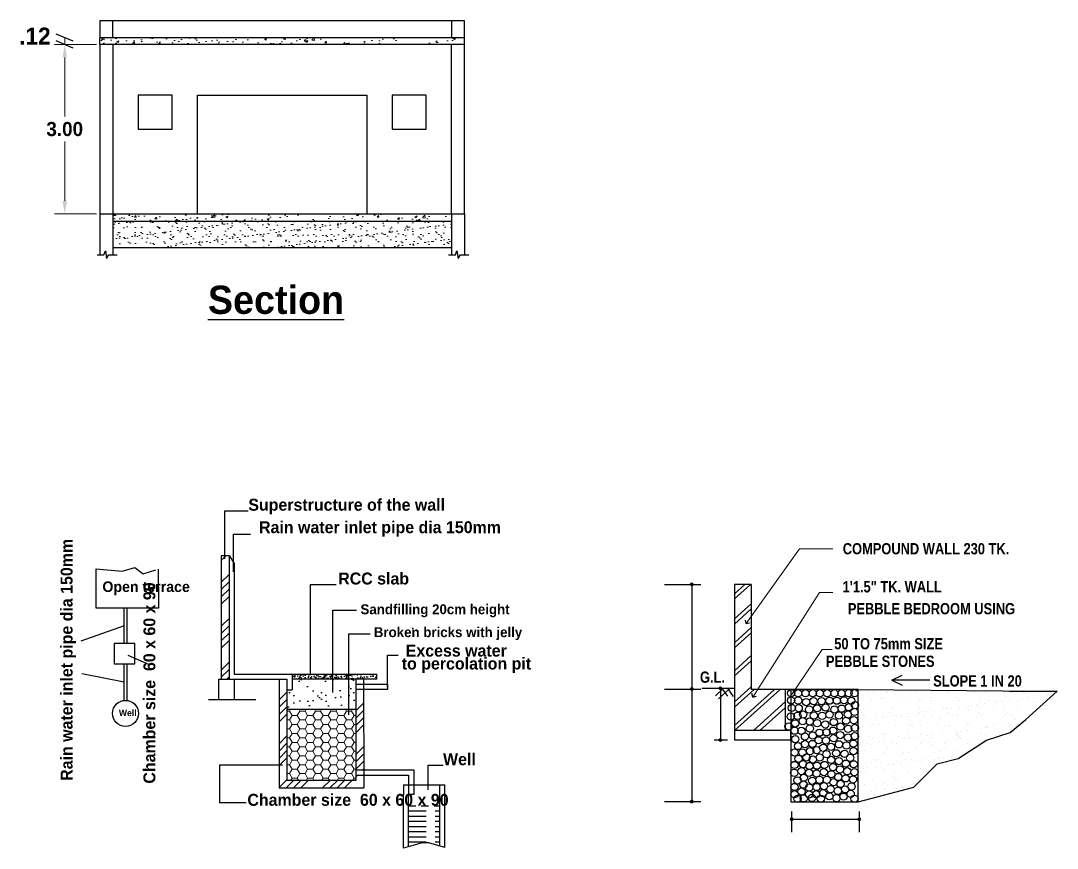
# Model space of a CAD drawing. Header units: metres. Extents: x 596 to 685, y 363 to 505.
# Drawn here: x 626.68 to 645.05, y 374.18 to 388.84 of the extents above; entities that cross this region are included whole.
import ezdxf

# ---------------------------------------------------------------- set-up
doc = ezdxf.new("R2010")
doc.units = ezdxf.units.M
doc.header["$MEASUREMENT"] = 0
doc.linetypes.add('HIDDEN2', pattern=[0.1875, 0.125, -0.0625])
doc.layers.add('ELECTRICAL_ROOM', color=7, linetype='Continuous')
doc.layers.add('WATER_TANK_CALCULATION', color=7, linetype='Continuous')
doc.styles.add('century', font='GOTHICB.TTF')
doc.styles.add('century Bold', font='GOTHICB.TTF', dxfattribs={"height": 9})
doc.styles.add('R1', font='swisscb.ttf')
doc.styles.get("Standard").update_dxf_attribs({"font": 'GOTHICB.TTF'})
doc.dimstyles.get("Standard").update_dxf_attribs({"dimtxt": 0.25, "dimasz": 0.23, "dimexe": 0.18, "dimexo": 0.0625, "dimgap": 0.09, "dimtad": 0, "dimtih": 1, "dimtoh": 1, "dimzin": 0, "dimdsep": 46, "dimtxsty": 'century', "dimcen": 0.09, "dimadec": 0, "dimazin": 0, "dimtfac": 1, "dimtofl": 0, "dimtmove": 0, "dimatfit": 3, "dimfxl": 0, "dimtolj": 1, "dimtzin": 0, "dimlwd": 18, "dimlwe": 5, "dimarcsym": 0})
pattern_1 = [(45, (624.20984, 368.2076), (-0.388486, 0.388486), []), (45, (624.33933, 368.2076), (-0.388486, 0.388486), []), (45, (624.4688, 368.2076), (-0.388486, 0.388486), []), (45, (624.5983, 368.2076), (-0.388486, 0.388486), [])]
pattern_2 = [(50, (1121.33752, -332.18708), (0.36436934, -0.03187817), [0.0381, -0.4191]), (355, (1121.3375, -332.18708), (-0.07048684, 0.38211369), [0.03048, -0.33528117]), (100.451445, (1121.36788, -332.18974), (0.2938825, 0.3502355), [0.03238002, -0.35618049]), (46.1842, (1121.3375, -332.0855), (0.54215808, -0.08408466), [0.05715, -0.62865]), (96.63556, (1121.3827, -332.0925), (0.47480827, 0.49485225), [0.04857005, -0.5342712]), (351.18415, (1121.3375, -332.0855), (0.47480827, 0.49485225), [0.04571993, -0.50291946]), (21, (1121.38832, -332.11088), (0.30322878, -0.2045304), [0.0381, -0.4191]), (326, (1121.3883, -332.11088), (0.12360406, 0.36837593), [0.03048, -0.33528]), (71.451445, (1121.4136, -332.12792), (0.42683284, 0.16384554), [0.03238002, -0.35617988]), (37.5, (1121.33752, -332.18708), (0.006177207, 0.169110078), [0, -0.331216, 0, -0.34036, 0, -0.33655]), (7.5, (1121.33752, -332.18708), (0.133639325, 0.20036115), [0, -0.194056, 0, -0.323596, 0, -0.12827]), (327.5, (1121.22423, -332.18708), (0.27118119, -0.011457488), [0, -0.127, 0, -0.39624, 0, -0.52578]), (317.5, (1121.17343, -332.18708), (0.29625836, 0.05085298), [0, -0.1651, 0, -0.263144, 0, -0.37338])]

# ---------------------------------------------------------------- blocks, each defined once
blk = doc.blocks.new('*X29')
at = {"color": 0}
for p, q in [((-1058.7, 520.85), (-1058.7, 520.85)), ((-1056.1, 521.2), (-1056.1, 521.2)), ((-1055.1, 523.63), (-1055.1, 523.63)), ((-1053.51, 523.86), (-1053.51, 523.86)), ((-1052.59, 523.01), (-1052.59, 523.01)), ((-1052.03, 521.73), (-1052.03, 521.73)), ((-1045.6, 522.93), (-1045.6, 522.93)), ((-1045.24, 522.62), (-1045.24, 522.62)), ((-1042.64, 522.97), (-1042.64, 522.97)), ((-1038.58, 523.5), (-1038.58, 523.5)), ((-1033.21, 523.41), (-1033.21, 523.41)), ((-1030.03, 522.96), (-1030.03, 522.96)), ((-1014.46, 522.99), (-1014.46, 522.99)), ((-1013.2, 523.24), (-1013.2, 523.24)), ((-1012.28, 522.4), (-1012.28, 522.4)), ((-998.89, 523.02), (-998.89, 523.02)), ((-992.9, 522.8), (-992.9, 522.8)), ((-983.32, 523.05), (-983.32, 523.05)), ((-982.36, 520.19), (-982.36, 520.19)), ((-972.89, 522.63), (-972.89, 522.63)), ((-971.97, 521.78), (-971.97, 521.78)), ((-969.27, 520.35), (-969.27, 520.35)), ((-967.75, 523.08), (-967.75, 523.08)), ((-966.67, 520.02), (-966.67, 520.02)), ((-959.88, 520.92), (-959.88, 520.92)), ((-957.28, 521.26), (-957.28, 521.26)), ((-1053.58, 518.07), (-1053.58, 518.07)), ((-1048.24, 519.03), (-1048.24, 519.03)), ((-1048.04, 519.17), (-1048.04, 519.17)), ((-1043.26, 514.47), (-1043.26, 514.47)), ((-1041.28, 514.48), (-1041.28, 514.48)), ((-1038.01, 518.1), (-1038.01, 518.1)), ((-1035.25, 519.11), (-1035.25, 519.11)), ((-1028.23, 518.85), (-1028.23, 518.85)), ((-1028.19, 514.65), (-1028.19, 514.65)), ((-1027.31, 518.01), (-1027.31, 518.01)), ((-1022.44, 518.13), (-1022.44, 518.13)), ((-1021.74, 519.59), (-1021.74, 519.59)), ((-1015.4, 514.59), (-1015.4, 514.59)), ((-1008.66, 519.76), (-1008.66, 519.76)), ((-1007.93, 518.41), (-1007.93, 518.41)), ((-1007.05, 514.71), (-1007.05, 514.71)), ((-1006.87, 518.15), (-1006.87, 518.15)), ((-1001.89, 515.07), (-1001.89, 515.07)), ((-1000.26, 515.6), (-1000.26, 515.6)), ((-997.65, 515.94), (-997.65, 515.94)), ((-995.87, 519.7), (-995.87, 519.7)), ((-993.59, 516.48), (-993.59, 516.48)), ((-991.3, 518.18), (-991.3, 518.18)), ((-988.81, 515.24), (-988.81, 515.24)), ((-987.92, 518.24), (-987.92, 518.24)), ((-987, 517.4), (-987, 517.4)), ((-986.8, 517.37), (-986.8, 517.37)), ((-984.2, 517.72), (-984.2, 517.72)), ((-980.13, 518.25), (-980.13, 518.25)), ((-976.02, 515.18), (-976.02, 515.18)), ((-975.73, 518.21), (-975.73, 518.21)), ((-973.34, 519.15), (-973.34, 519.15)), ((-970.74, 519.49), (-970.74, 519.49)), ((-967.62, 517.8), (-967.62, 517.8)), ((-960.16, 518.24), (-960.16, 518.24)), ((-1060.81, 509.37), (-1060.81, 509.37)), ((-1059.24, 511.73), (-1059.24, 511.73)), ((-1058.29, 510.08), (-1058.29, 510.08)), ((-1057.37, 509.23), (-1057.37, 509.23)), ((-1057.14, 510.38), (-1057.14, 510.38)), ((-1054.78, 513.99), (-1054.78, 513.99)), ((-1051.49, 508.86), (-1051.49, 508.86)), ((-1047.72, 509.53), (-1047.72, 509.53)), ((-1047.42, 509.39), (-1047.42, 509.39)), ((-1043.67, 511.76), (-1043.67, 511.76)), ((-1042.34, 513.62), (-1042.34, 513.62)), ((-1041.57, 510.41), (-1041.57, 510.41)), ((-1040.63, 510.29), (-1040.63, 510.29)), ((-1038.03, 510.63), (-1038.03, 510.63)), ((-1037.99, 509.63), (-1037.99, 509.63)), ((-1034.93, 509.47), (-1034.93, 509.47)), ((-1033.97, 511.16), (-1033.97, 511.16)), ((-1028.1, 511.78), (-1028.1, 511.78)), ((-1027.17, 512.06), (-1027.17, 512.06)), ((-1025.99, 510.44), (-1025.99, 510.44)), ((-1024.57, 512.4), (-1024.57, 512.4)), ((-1022.96, 514.02), (-1022.96, 514.02)), ((-1021.43, 509.96), (-1021.43, 509.96)), ((-1020.51, 512.94), (-1020.51, 512.94)), ((-1017.98, 509.46), (-1017.98, 509.46)), ((-1013.72, 513.83), (-1013.72, 513.83)), ((-1012.53, 511.81), (-1012.53, 511.81)), ((-1011.11, 514.17), (-1011.11, 514.17)), ((-1010.42, 510.47), (-1010.42, 510.47)), ((-1008.34, 510.13), (-1008.34, 510.13)), ((-1002.95, 513.85), (-1002.95, 513.85)), ((-1002.03, 513.01), (-1002.03, 513.01)), ((-997.68, 509.02), (-997.68, 509.02)), ((-996.96, 511.84), (-996.96, 511.84)), ((-995.55, 510.07), (-995.55, 510.07)), ((-994.85, 510.5), (-994.85, 510.5)), ((-982.65, 513.41), (-982.65, 513.41)), ((-982.05, 510.55), (-982.05, 510.55)), ((-981.39, 511.87), (-981.39, 511.87)), ((-979.28, 510.53), (-979.28, 510.53)), ((-977.68, 508.85), (-977.68, 508.85)), ((-968.96, 510.72), (-968.96, 510.72)), ((-1060.88, 507.62), (-1060.88, 507.62)), ((-1054.47, 504.36), (-1054.47, 504.36)), ((-1054.09, 508.51), (-1054.09, 508.51)), ((-1053.02, 505.25), (-1053.02, 505.25)), ((-1049.55, 505.55), (-1049.55, 505.55)), ((-1040.96, 504.85), (-1040.96, 504.85)), ((-1033.97, 505.58), (-1033.97, 505.58)), ((-1033.02, 505.07), (-1033.02, 505.07)), ((-1032.09, 504.23), (-1032.09, 504.23)), ((-1027.87, 505.01), (-1027.87, 505.01)), ((-1018.4, 505.61), (-1018.4, 505.61)), ((-1017.06, 508.62), (-1017.06, 508.62)), ((-1015.08, 504.95), (-1015.08, 504.95)), ((-1012.71, 504.63), (-1012.71, 504.63)), ((-1002.83, 505.63), (-1002.83, 505.63)), ((-1001.58, 505.44), (-1001.58, 505.44)), ((-995.65, 503.26), (-995.65, 503.26)), ((-993.04, 503.61), (-993.04, 503.61)), ((-992.71, 504.46), (-992.71, 504.46)), ((-991.78, 503.62), (-991.78, 503.62)), ((-988.98, 504.14), (-988.98, 504.14)), ((-988.49, 505.61), (-988.49, 505.61)), ((-987.26, 505.66), (-987.26, 505.66)), ((-982.19, 505.03), (-982.19, 505.03)), ((-979.59, 505.38), (-979.59, 505.38)), ((-976.75, 508), (-976.75, 508)), ((-975.7, 505.54), (-975.7, 505.54)), ((-975.52, 505.91), (-975.52, 505.91)), ((-1060.5, 499.73), (-1060.5, 499.73)), ((-1055.21, 499.21), (-1055.21, 499.21)), ((-1053.1, 497.86), (-1053.1, 497.86)), ((-1048.05, 500.69), (-1048.05, 500.69)), ((-1047.41, 499.9), (-1047.41, 499.9)), ((-1047.12, 499.84), (-1047.12, 499.84)), ((-1039.64, 499.24), (-1039.64, 499.24)), ((-1037.53, 497.89), (-1037.53, 497.89)), ((-1036.02, 497.95), (-1036.02, 497.95)), ((-1034.62, 499.84), (-1034.62, 499.84)), ((-1033.42, 498.29), (-1033.42, 498.29)), ((-1029.36, 498.82), (-1029.36, 498.82)), ((-1027.74, 500.24), (-1027.74, 500.24)), ((-1024.06, 499.26), (-1024.06, 499.26)), ((-1022.56, 499.72), (-1022.56, 499.72)), ((-1021.96, 497.92), (-1021.96, 497.92)), ((-1021.11, 500.33), (-1021.11, 500.33)), ((-1019.96, 500.06), (-1019.96, 500.06)), ((-1015.9, 500.6), (-1015.9, 500.6)), ((-1009.11, 501.49), (-1009.11, 501.49)), ((-1008.49, 499.29), (-1008.49, 499.29)), ((-1008.03, 500.49), (-1008.03, 500.49)), ((-1007.74, 500.07), (-1007.74, 500.07)), ((-1006.81, 499.23), (-1006.81, 499.23)), ((-1006.5, 501.83), (-1006.5, 501.83)), ((-1006.39, 497.95), (-1006.39, 497.95)), ((-1002.44, 502.37), (-1002.44, 502.37)), ((-995.24, 500.43), (-995.24, 500.43)), ((-992.92, 499.32), (-992.92, 499.32)), ((-987.43, 499.63), (-987.43, 499.63)), ((-1061.08, 493), (-1061.08, 493)), ((-1060.34, 494.75), (-1060.34, 494.75)), ((-1056.27, 495.28), (-1056.27, 495.28)), ((-1054.15, 494.73), (-1054.15, 494.73)), ((-1049.48, 496.17), (-1049.48, 496.17)), ((-1046.88, 496.52), (-1046.88, 496.52)), ((-1045.51, 493.03), (-1045.51, 493.03)), ((-1042.81, 497.05), (-1042.81, 497.05)), ((-1042.77, 495.86), (-1042.77, 495.86)), ((-1040.65, 495.21), (-1040.65, 495.21)), ((-1029.94, 493.06), (-1029.94, 493.06)), ((-1027.56, 495.38), (-1027.56, 495.38)), ((-1022.77, 495.68), (-1022.77, 495.68)), ((-1021.85, 494.84), (-1021.85, 494.84)), ((-1014.77, 495.32), (-1014.77, 495.32)), ((-1014.37, 493.09), (-1014.37, 493.09)), ((-1002.46, 495.24), (-1002.46, 495.24)), ((-1001.26, 495.8), (-1001.26, 495.8)), ((-1060.18, 490.1), (-1060.18, 490.1)), ((-1057.8, 491.47), (-1057.8, 491.47)), ((-1052.83, 486.91), (-1052.83, 486.91)), ((-1051.17, 486.69), (-1051.17, 486.69)), ((-1047.09, 490.27), (-1047.09, 490.27)), ((-1037.8, 491.3), (-1037.8, 491.3)), ((-1036.88, 490.45), (-1036.88, 490.45)), ((-1035.6, 486.72), (-1035.6, 486.72)), ((-1034.3, 490.21), (-1034.3, 490.21)), ((-1020.8, 490.69), (-1020.8, 490.69)), ((-1020.03, 486.74), (-1020.03, 486.74)), ((-1017.95, 487.38), (-1017.95, 487.38)), ((-1017.5, 490.85), (-1017.5, 490.85)), ((-1015.35, 487.72), (-1015.35, 487.72)), ((-1011.29, 488.26), (-1011.29, 488.26)), ((-1007.71, 490.86), (-1007.71, 490.86)), ((-1058.33, 482.06), (-1058.33, 482.06)), ((-1055.73, 482.41), (-1055.73, 482.41)), ((-1053.84, 485.09), (-1053.84, 485.09)), ((-1051.91, 486.06), (-1051.91, 486.06)), ((-1051.66, 482.94), (-1051.66, 482.94)), ((-1049.06, 485.34), (-1049.06, 485.34)), ((-1047.56, 482.08), (-1047.56, 482.08)), ((-1044.87, 483.84), (-1044.87, 483.84)), ((-1042.27, 484.18), (-1042.27, 484.18)), ((-1040.33, 485.58), (-1040.33, 485.58)), ((-1038.2, 484.71), (-1038.2, 484.71)), ((-1033.49, 485.37), (-1033.49, 485.37)), ((-1032.53, 486.47), (-1032.53, 486.47)), ((-1031.41, 485.61), (-1031.41, 485.61)), ((-1028.81, 485.95), (-1028.81, 485.95)), ((-1027.55, 481.9), (-1027.55, 481.9)), ((-1027.24, 485.75), (-1027.24, 485.75)), ((-1024.75, 486.49), (-1024.75, 486.49)), ((-1017.92, 485.4), (-1017.92, 485.4)), ((-1059.87, 480.47), (-1059.87, 480.47)), ((-1057.04, 480.48), (-1057.04, 480.48)), ((-1046.78, 480.63), (-1046.78, 480.63)), ((-1042.58, 477.52), (-1042.58, 477.52)), ((-1041.66, 476.67), (-1041.66, 476.67)), ((-1041.47, 480.51), (-1041.47, 480.51)), ((-1040.02, 475.94), (-1040.02, 475.94)), ((-1033.99, 480.57), (-1033.99, 480.57)), ((-1026.63, 481.06), (-1026.63, 481.06)), ((-1025.9, 480.54), (-1025.9, 480.54)), ((-1060.59, 472.8), (-1060.59, 472.8)), ((-1059.55, 470.83), (-1059.55, 470.83)), ((-1057.61, 473.13), (-1057.61, 473.13)), ((-1056.69, 472.28), (-1056.69, 472.28)), ((-1053.52, 475.46), (-1053.52, 475.46)), ((-1051.12, 470.07), (-1051.12, 470.07)), ((-1047.13, 474.17), (-1047.13, 474.17)), ((-1047.05, 470.6), (-1047.05, 470.6)), ((-1046.46, 471), (-1046.46, 471)), ((-1045.02, 472.82), (-1045.02, 472.82)), ((-1040.26, 471.5), (-1040.26, 471.5)), ((-1037.66, 471.84), (-1037.66, 471.84)), ((-1037.31, 472.69), (-1037.31, 472.69)), ((-1033.59, 472.38), (-1033.59, 472.38)), ((-1031.56, 474.19), (-1031.56, 474.19)), ((-1060.51, 468.83), (-1060.51, 468.83)), ((-1053.72, 469.73), (-1053.72, 469.73)), ((-1053, 467.96), (-1053, 467.96)), ((-1052.34, 468.3), (-1052.34, 468.3))]:
    blk.add_line(p, q, dxfattribs=at)
blk = doc.blocks.new('*D257')
at = {"layer": 'Defpoints', "color": 0, "lineweight": 30}
for p in [(628.083, 388.423), (627.459, 385.423), (628.083, 385.423)]:
    blk.add_point(p, dxfattribs=at)
at = {"layer": 'ELECTRICAL_ROOM', "color": 0, "lineweight": 5}
for p, q in [((628.021, 388.423), (627.279, 388.423)), ((628.021, 385.423), (627.279, 385.423))]:
    blk.add_line(p, q, dxfattribs=at)
at = {"layer": 'ELECTRICAL_ROOM', "color": 0, "lineweight": 18}
for p, q in [((627.459, 388.193), (627.459, 387.145)), ((627.459, 385.653), (627.459, 386.702))]:
    blk.add_line(p, q, dxfattribs=at)
at = {"layer": 'ELECTRICAL_ROOM', "color": 0, "lineweight": 30}
for points in [[(627.421, 388.193), (627.498, 388.193), (627.459, 388.423)], [(627.421, 385.653), (627.498, 385.653), (627.459, 385.423)]]:
    blk.add_solid(points, dxfattribs=at)
at = {"layer": 'ELECTRICAL_ROOM', "color": 0, "lineweight": 30, "insert": (627.459, 386.923), "char_height": 0.25, "attachment_point": 5, "style": 'century'}
blk.add_mtext('\\A1;3.00', dxfattribs=at)

msp = doc.modelspace()

# ---------------------------------------------------------------- hatches: boundary and pattern name
at = {"lineweight": 9}
h = msp.add_hatch(dxfattribs=at)
h.set_pattern_fill('AR-CONC', color=256, scale=0.002)
h.set_pattern_definition(pattern_2)
h.paths.add_polyline_path([(634.543, 388.423), (634.543, 388.543), (628.083, 388.543), (628.083, 388.423)])
h = msp.add_hatch(dxfattribs=at)
h.set_pattern_fill('AR-CONC', color=256, scale=0.002)
h.set_pattern_definition(pattern_2)
h.paths.add_polyline_path([(634.313, 385.293), (634.313, 385.423), (628.313, 385.423), (628.313, 385.293)])
h = msp.add_hatch(dxfattribs=at)
h.set_pattern_fill('AR-SAND', color=256, scale=0.004)
h.set_pattern_definition([(37.5, (1121.33752, -332.18708), (-0.006400125, 0.195765295), [0, -0.154432, 0, -0.17272, 0, -0.1651]), (7.5, (1121.33752, -332.18708), (0.17980931, 0.28673004), [0, -0.083312, 0, -0.139192, 0, -0.05334]), (327.5, (1121.21255, -332.18708), (0.316396948, 0.000574874), [0, -0.0508, 0, -0.18288, 0, -0.23876]), (317.5, (1121.21255, -332.18708), (0.30542258, 0.08917173), [0, -0.0254, 0, -0.119888, 0, -0.13716])])
h.paths.add_polyline_path([(628.313, 385.293), (628.313, 384.823), (634.313, 384.823), (634.313, 385.293)])
h = msp.add_hatch()
h.set_pattern_fill('ANSI34', color=256, scale=0.732535, style=0)
h.set_pattern_definition(pattern_1)
h.paths.add_polyline_path([(630.234, 377.178), (630.371, 377.178), (630.371, 379.371), (630.234, 379.371)])
h = msp.add_hatch()
h.set_pattern_fill('ANSI34', color=256, scale=0.732535, style=0)
h.set_pattern_definition(pattern_1)
h.paths.add_polyline_path([(632.763, 375.25), (632.763, 375.479), (632.625, 375.479), (632.625, 375.388), (631.396, 375.388), (631.396, 376.988), (631.396, 377.178), (631.259, 377.178), (631.259, 376.988), (631.259, 375.25)])
h.paths.add_polyline_path([(632.762, 376.995), (632.625, 376.995), (632.625, 375.571), (632.763, 375.571)], flags=17)
h = msp.add_hatch()
h.set_pattern_fill('AR-SAND', color=256, scale=0.183134, style=0)
h.set_pattern_definition([(37.5, (624.20984, 368.20762), (-0.011536, 0.3528666), [0, -0.2783634, 0, -0.3113275, 0, -0.2975925]), (7.5, (624.20984, 368.2076), (0.324106, 0.51683), [0, -0.15017, 0, -0.2508933, 0, -0.096145]), (327.5, (623.98458, 368.20762), (0.570305, 0.001036), [0, -0.091567, 0, -0.329641, 0, -0.4303645]), (317.5, (623.9846, 368.2076), (0.550523, 0.160732), [0, -0.0457835, 0, -0.216098, 0, -0.2472307])])
h.paths.add_polyline_path([(632.625, 376.646), (632.625, 377.178), (631.488, 377.178), (631.488, 376.988), (631.396, 376.988), (631.396, 376.646)])
h = msp.add_hatch()
h.set_pattern_fill('AR-CONC', color=256, scale=0.018112, style=0)
h.set_pattern_definition([(50, (618.58324, 369.15849), (0.1299097, -0.0113656), [0.013584, -0.1494235]), (355, (618.58324, 369.15849), (-0.0251306, 0.1362365), [0.0108672, -0.1195388]), (100.4514, (618.59407, 369.15754), (0.1047792, 0.1248708), [0.0115446, -0.1269904]), (46.1842, (618.58324, 369.19471), (0.193298, -0.0299787), [0.020376, -0.2241352]), (96.6356, (618.59935, 369.19221), (0.1692855, 0.1764316), [0.0173169, -0.1904856]), (351.1842, (618.58324, 369.19471), (0.1692854, 0.1764317), [0.0163007, -0.1793082]), (21, (618.60135, 369.18565), (0.1081114, -0.0729221), [0.013584, -0.1494235]), (326, (618.60135, 369.18565), (0.0440691, 0.1313387), [0.0108672, -0.1195388]), (71.4514, (618.61036, 369.17958), (0.1521806, 0.0584165), [0.0115446, -0.1269904]), (37.5, (618.58324, 369.158487), (0.00220239, 0.06029352), [0, -0.1180898, 0, -0.12134996, 0, -0.11999157]), (7.5, (618.58324, 369.158487), (0.04764698, 0.0714356), [0, -0.0691876, 0, -0.11537303, 0, -0.04573264]), (327.5, (618.542852, 369.158487), (0.09668557, -0.00408512), [0, -0.04527984, 0, -0.1412731, 0, -0.18745853]), (317.5, (618.52474, 369.15849), (0.1056263, 0.01813095), [0, -0.0588638, 0, -0.0938198, 0, -0.1331227])])
h.paths.add_polyline_path([(632.211, 377.178), (632.211, 377.269), (631.488, 377.269), (631.488, 377.178)])
h.paths.add_polyline_path([(632.496, 377.178), (632.496, 377.269), (632.211, 377.269), (632.211, 377.178)])
h.paths.add_polyline_path([(632.496, 377.269), (632.496, 377.178), (632.991, 377.178), (632.991, 377.269)])
at = {"lineweight": 0}
h = msp.add_hatch(dxfattribs=at)
h.set_pattern_fill('HONEY', color=256, scale=0.732535, style=0)
h.set_pattern_definition([(360, (624.209835, 368.20762), (0.13735037, 0.07929927), [0.091567, -0.1831338]), (120, (624.209835, 368.20762), (-0.13735037, 0.07929927), [0.091567, -0.1831338]), (60, (624.209835, 368.20762), (3e-10, 0.15859854), [-0.1831338, 0.091567])])
h.paths.add_polyline_path([(631.396, 375.388), (632.625, 375.388), (632.625, 376.646), (631.396, 376.646)])

# ---------------------------------------------------------------- linework, layer by layer
at = {"lineweight": 30}
for p, q in [((634.313, 388.843), (628.083, 388.843)), ((628.083, 388.843), (628.083, 388.543)), ((628.313, 388.543), (628.313, 388.843)), ((634.543, 388.843), (634.313, 388.843)), ((634.313, 388.843), (634.313, 388.543)), ((634.543, 388.543), (634.543, 388.843)), ((627.61, 388.479), (627.31, 388.608)), ((634.543, 388.543), (628.083, 388.543)), ((628.083, 388.423), (628.083, 388.543)), ((634.543, 388.423), (634.543, 388.543)), ((627.61, 388.359), (627.31, 388.488)), ((634.543, 388.423), (628.083, 388.423)), ((628.083, 388.423), (628.083, 385.423)), ((628.313, 388.423), (628.313, 385.423)), ((634.313, 385.423), (634.313, 388.423)), ((634.543, 385.423), (634.543, 388.423)), ((629.813, 385.423), (629.813, 387.523)), ((629.813, 387.523), (632.813, 387.523)), ((632.813, 387.523), (632.813, 385.423)), ((628.083, 385.423), (634.543, 385.423)), ((628.083, 385.423), (628.083, 384.696)), ((628.313, 385.423), (628.313, 384.696)), ((634.313, 385.423), (634.313, 384.696)), ((634.543, 385.423), (634.543, 384.696)), ((628.313, 385.293), (634.313, 385.293)), ((628.033, 384.696), (628.155, 384.696)), ((628.155, 384.696), (628.181, 384.764)), ((628.181, 384.764), (628.202, 384.63)), ((628.202, 384.63), (628.241, 384.696)), ((628.241, 384.696), (628.388, 384.696)), ((628.313, 384.823), (634.313, 384.823)), ((634.263, 384.696), (634.385, 384.696)), ((634.385, 384.696), (634.411, 384.764)), ((634.411, 384.764), (634.432, 384.63)), ((634.432, 384.63), (634.471, 384.696)), ((634.471, 384.696), (634.618, 384.696))]:
    msp.add_line(p, q, dxfattribs=at)
at = {"lineweight": 9}
msp.add_line((627.46, 388.423), (627.46, 388.543), dxfattribs=at)
for p, q in [((630.296, 380.162), (630.713, 380.162)), ((630.296, 379.309), (630.296, 380.162)), ((630.448, 379.082), (630.448, 379.745)), ((630.448, 379.745), (630.751, 379.745)), ((630.234, 379.371), (630.234, 377.178)), ((630.234, 379.371), (630.371, 379.371)), ((630.371, 379.371), (630.371, 377.178)), ((630.371, 379.371), (630.463, 379.228)), ((630.463, 379.228), (630.463, 377.269)), ((628.019, 378.438), (628.019, 379.135)), ((628.019, 379.135), (628.48, 379.09)), ((628.48, 379.09), (628.704, 379.157)), ((628.704, 379.157), (628.85, 379.045)), ((628.85, 379.045), (629.075, 379.112)), ((629.12, 378.809), (629.12, 379.126)), ((629.12, 378.809), (629.12, 378.438)), ((631.813, 378.855), (632.268, 378.855)), ((631.813, 377.263), (631.813, 378.855)), ((638.086, 378.857), (638.731, 378.857)), ((638.572, 378.857), (638.572, 375.009)), ((639.328, 378.857), (639.328, 376.897)), ((639.328, 378.602), (639.612, 378.857)), ((639.328, 378.691), (639.512, 378.857)), ((639.627, 378.857), (639.328, 378.857)), ((639.627, 378.857), (639.627, 376.997)), ((629.12, 378.438), (628.019, 378.438)), ((628.513, 377.808), (628.513, 378.438)), ((628.558, 378.438), (628.558, 377.808)), ((639.328, 378.244), (639.627, 378.513)), ((632.211, 376.941), (632.211, 378.4)), ((632.211, 378.4), (632.628, 378.4)), ((639.328, 378.154), (639.627, 378.424)), ((628.513, 378.123), (627.747, 377.851)), ((639.328, 377.821), (639.627, 378.091)), ((639.535, 378.162), (639.526, 378.224)), ((639.535, 378.162), (639.596, 378.173)), ((632.496, 376.543), (632.496, 377.983)), ((632.496, 377.983), (632.875, 377.983)), ((639.328, 377.731), (639.627, 378.001)), ((628.704, 377.808), (628.333, 377.808)), ((628.333, 377.808), (628.333, 377.448)), ((628.704, 377.448), (628.704, 377.808)), ((628.575, 377.602), (628.941, 377.441)), ((633.178, 377.036), (633.178, 377.604)), ((633.178, 377.604), (633.366, 377.604)), ((639.328, 377.324), (639.627, 377.594)), ((628.333, 377.448), (628.704, 377.448)), ((628.513, 376.801), (628.513, 377.448)), ((628.558, 377.448), (628.558, 376.801)), ((639.328, 377.235), (639.627, 377.505)), ((628.513, 377.125), (627.76, 377.274)), ((630.188, 377.178), (630.234, 377.178)), ((630.188, 376.811), (630.188, 377.178)), ((630.234, 377.178), (630.463, 377.178)), ((630.463, 377.269), (632.99, 377.269)), ((630.463, 377.178), (631.396, 377.178)), ((630.463, 377.178), (630.463, 376.811)), ((631.259, 377.178), (631.259, 376.988)), ((631.396, 377.178), (631.396, 376.988)), ((631.488, 377.269), (631.488, 376.988)), ((632.991, 377.178), (631.488, 377.178)), ((632.625, 375.388), (632.625, 377.178)), ((632.763, 375.25), (632.762, 377.178)), ((632.991, 377.178), (632.991, 377.269)), ((642.116, 377.16), (642.298, 377.251)), ((642.116, 377.16), (642.298, 377.069)), ((642.789, 377.16), (642.116, 377.16)), ((631.259, 376.988), (631.259, 375.25)), ((631.396, 376.988), (631.396, 375.388)), ((631.396, 376.988), (631.488, 376.988)), ((632.625, 377.086), (633.182, 377.086)), ((633.182, 376.995), (632.625, 376.995)), ((633.182, 377.086), (633.182, 376.995)), ((638.086, 377.002), (638.731, 377.002)), ((639.328, 377.015), (638.75, 377.015)), ((639.124, 377.008), (638.991, 376.884)), ((639.238, 377.008), (639.044, 376.827)), ((639.079, 377.015), (639.079, 376.1)), ((639.112, 377.008), (639.203, 376.875)), ((639.214, 377.004), (639.305, 376.871)), ((639.328, 376.773), (639.627, 377.042)), ((639.328, 376.683), (639.676, 376.997)), ((639.328, 376.266), (640.138, 376.997)), ((639.328, 376.356), (640.039, 376.997)), ((641.521, 376.997), (639.627, 376.997)), ((640.225, 376.997), (640.225, 376.266)), ((641.521, 375.004), (641.521, 376.997)), ((641.521, 376.997), (644.725, 376.966)), ((644.2, 376.966), (645.05, 376.966)), ((644.49, 376.462), (645.05, 376.966)), ((630.844, 376.811), (630.005, 376.811)), ((639.328, 376.897), (639.328, 376.1)), ((639.653, 376.86), (639.639, 376.924)), ((639.653, 376.86), (639.717, 376.874)), ((639.663, 376.266), (640.225, 376.773)), ((631.396, 376.646), (632.625, 376.646)), ((639.777, 376.266), (640.225, 376.67)), ((644.213, 376.232), (644.49, 376.462)), ((640.325, 376.266), (639.328, 376.266)), ((640.325, 376.1), (640.325, 376.266)), ((643.798, 376.094), (644.213, 376.232)), ((638.968, 376.1), (639.208, 376.1)), ((639.328, 376.1), (640.325, 376.1)), ((640.325, 376.1), (640.325, 375.004)), ((643.291, 375.772), (643.798, 376.094)), ((642.508, 375.265), (642.923, 375.68)), ((642.923, 375.68), (643.291, 375.772)), ((630.201, 375.653), (630.201, 374.994)), ((631.32, 375.653), (630.201, 375.653)), ((632.625, 375.571), (633.645, 375.571)), ((633.645, 375.571), (633.645, 375.137)), ((633.899, 375.217), (633.899, 375.653)), ((633.899, 375.653), (634.164, 375.653)), ((631.396, 375.388), (632.625, 375.388)), ((632.625, 375.479), (633.554, 375.479)), ((633.462, 375.308), (634.193, 375.308)), ((633.462, 375.308), (633.462, 375.137)), ((633.554, 375.479), (633.554, 375.137)), ((634.102, 375.308), (634.102, 374.224)), ((634.193, 374.197), (634.193, 375.308)), ((631.259, 375.25), (632.762, 375.25)), ((633.462, 374.181), (633.462, 375.137)), ((633.554, 374.209), (633.554, 375.137)), ((633.645, 375.137), (633.554, 375.137)), ((641.521, 375.004), (642.508, 375.265)), ((630.201, 374.994), (630.675, 374.994)), ((638.086, 375.009), (638.731, 375.009)), ((640.325, 375.004), (641.521, 375.004)), ((640.342, 374.835), (640.342, 374.466)), ((641.54, 374.835), (641.54, 374.466)), ((640.342, 374.696), (641.54, 374.696)), ((633.793, 374.279), (633.462, 374.181)), ((633.913, 374.279), (633.793, 374.279)), ((634.193, 374.197), (633.913, 374.279))]:
    msp.add_line(p, q)
at = {"lineweight": 18}
for p, q in [((639.535, 378.162), (640.482, 379.484)), ((640.482, 379.484), (641.074, 379.484)), ((639.653, 376.86), (640.838, 378.714)), ((640.838, 378.714), (641.074, 378.714)), ((640.313, 376.863), (640.88, 377.705)), ((640.88, 377.705), (641.06, 377.705))]:
    msp.add_line(p, q, dxfattribs=at)
at = {"linetype": 'HIDDEN2'}
msp.add_line((633.554, 374.934), (634.102, 374.934), dxfattribs=at)
at = {"linetype": 'HIDDEN2', "ltscale": 2.5}
for p, q in [((633.554, 374.842), (634.102, 374.842)), ((633.554, 374.751), (634.102, 374.751)), ((633.554, 374.659), (634.102, 374.659)), ((633.554, 374.568), (634.102, 374.568)), ((633.554, 374.476), (634.102, 374.476)), ((633.554, 374.385), (634.102, 374.385)), ((633.554, 374.293), (634.102, 374.293))]:
    msp.add_line(p, q, dxfattribs=at)
at = {"lineweight": 30}
for points in [[(628.763, 386.923), (629.363, 386.923), (629.363, 387.523), (628.763, 387.523)], [(633.263, 386.923), (633.863, 386.923), (633.863, 387.523), (633.263, 387.523)]]:
    msp.add_lwpolyline(points, close=True, dxfattribs=at)
at = {"const_width": 0.0332}
for points in [[(638.555, 378.857, 1), (638.589, 378.857, 1)], [(638.555, 377.002, 1), (638.589, 377.002, 1)], [(639.062, 377.015, 1), (639.095, 377.015, 1)], [(639.062, 376.1, 1), (639.095, 376.1, 1)], [(638.555, 375.009, 1), (638.589, 375.009, 1)], [(640.326, 374.696, 1), (640.359, 374.696, 1)], [(641.524, 374.696, 1), (641.557, 374.696, 1)]]:
    msp.add_lwpolyline(points, format="xyb", close=True, dxfattribs=at)
for centre, radius in [((640.332, 376.928), 0.0643), ((640.458, 376.928), 0.0643), ((640.587, 376.928), 0.0643), ((640.716, 376.928), 0.0643), ((640.842, 376.928), 0.0643), ((640.971, 376.928), 0.0643), ((641.1, 376.928), 0.0643), ((641.226, 376.928), 0.0643), ((641.352, 376.928), 0.0643), ((641.457, 376.928), 0.0643), ((628.536, 376.571), 0.231), ((640.332, 376.802), 0.0643), ((640.458, 376.799), 0.0643), ((640.599, 376.772), 0.0643), ((640.731, 376.787), 0.0643), ((640.872, 376.787), 0.0643), ((641.013, 376.796), 0.0643), ((641.142, 376.796), 0.0643), ((641.271, 376.803), 0.0643), ((641.399, 376.796), 0.0643), ((641.464, 376.719), 0.0643), ((640.344, 376.667), 0.0643), ((640.446, 376.529), 0.0643), ((640.467, 376.664), 0.0643), ((640.545, 376.55), 0.0643), ((640.653, 376.64), 0.0643), ((640.737, 376.532), 0.0643), ((640.794, 376.661), 0.0643), ((640.884, 376.529), 0.0643), ((640.944, 376.676), 0.0643), ((641.013, 376.55), 0.0643), ((641.1, 376.64), 0.0643), ((641.181, 376.532), 0.0643), ((641.229, 376.655), 0.0643), ((641.34, 376.553), 0.0643), ((641.354, 376.68), 0.0643), ((641.457, 376.597), 0.0643), ((640.288, 376.341), 0.0643), ((640.326, 376.517), 0.0643), ((640.404, 376.394), 0.0643), ((640.539, 376.433), 0.0643), ((640.662, 376.427), 0.0643), ((640.794, 376.397), 0.0643), ((640.938, 376.376), 0.0643), ((641.088, 376.418), 0.0643), ((641.307, 376.442), 0.0643), ((641.445, 376.451), 0.0643), ((640.395, 376.265), 0.0643), ((640.515, 376.262), 0.0643), ((640.578, 376.162), 0.0643), ((640.665, 376.304), 0.0643), ((640.716, 376.18), 0.0643), ((640.836, 376.229), 0.0643), ((640.959, 376.235), 0.0643), ((641.076, 376.265), 0.0643), ((641.202, 376.187), 0.0643), ((641.208, 376.337), 0.0643), ((641.343, 376.298), 0.0643), ((641.46, 376.166), 0.0643), ((641.463, 376.313), 0.0643), ((640.407, 376.115), 0.0643), ((640.455, 375.993), 0.0643), ((640.578, 376.027), 0.0643), ((640.71, 376.029), 0.0643), ((640.821, 376.094), 0.0643), ((640.95, 376.091), 0.0643), ((641.04, 375.978), 0.0643), ((641.085, 376.13), 0.0643), ((641.181, 376.023), 0.0643), ((641.313, 376.002), 0.0643), ((641.34, 376.145), 0.0643), ((641.436, 376.035), 0.0643), ((640.395, 375.879), 0.0643), ((640.533, 375.879), 0.0643), ((640.606, 375.791), 0.0643), ((640.668, 375.904), 0.0643), ((640.785, 375.918), 0.0643), ((640.902, 375.963), 0.0643), ((640.959, 375.849), 0.0643), ((641.133, 375.864), 0.0643), ((641.28, 375.855), 0.0643), ((641.439, 375.903), 0.0643), ((640.392, 375.657), 0.0643), ((640.464, 375.768), 0.0643), ((640.543, 375.671), 0.0643), ((640.659, 375.639), 0.0643), ((640.716, 375.756), 0.0643), ((640.788, 375.645), 0.0643), ((640.839, 375.789), 0.0643), ((640.923, 375.657), 0.0643), ((641.043, 375.747), 0.0643), ((641.076, 375.618), 0.0643), ((641.178, 375.726), 0.0643), ((641.301, 375.681), 0.0643), ((641.379, 375.783), 0.0643), ((641.442, 375.669), 0.0643), ((640.386, 375.519), 0.0643), ((640.518, 375.549), 0.0643), ((640.556, 375.432), 0.0643), ((640.65, 375.519), 0.0643), ((640.785, 375.507), 0.0643), ((640.911, 375.531), 0.0643), ((641.046, 375.492), 0.0643), ((641.169, 375.444), 0.0643), ((641.199, 375.579), 0.0643), ((641.325, 375.546), 0.0643), ((641.454, 375.531), 0.0643), ((640.392, 375.267), 0.0643), ((640.446, 375.384), 0.0643), ((640.553, 375.309), 0.0643), ((640.653, 375.258), 0.0643), ((640.707, 375.378), 0.0643), ((640.785, 375.267), 0.0643), ((640.836, 375.393), 0.0643), ((640.914, 375.282), 0.0643), ((640.965, 375.393), 0.0643), ((641.085, 375.351), 0.0643), ((641.208, 375.321), 0.0643), ((641.298, 375.42), 0.0643), ((641.403, 375.276), 0.0643), ((641.43, 375.402), 0.0643), ((640.392, 375.138), 0.0643), ((640.447, 375.059), 0.0643), ((640.518, 375.185), 0.0643), ((640.556, 375.066), 0.0643), ((640.65, 375.135), 0.0643), ((640.704, 375.072), 0.0643), ((640.776, 375.138), 0.0643), ((640.859, 375.059), 0.0643), ((640.899, 375.156), 0.0643), ((641.01, 375.102), 0.0643), ((641.031, 375.228), 0.0643), ((641.136, 375.069), 0.0643), ((641.16, 375.198), 0.0643), ((641.262, 375.096), 0.0643), ((641.289, 375.225), 0.0643), ((641.388, 375.144), 0.0643), ((641.457, 375.06), 0.0643)]:
    msp.add_circle(centre, radius)
msp.add_point((633.63, 378.076))
at = {"layer": 'WATER_TANK_CALCULATION', "color": 5, "lineweight": 30}
msp.add_lwpolyline([(640.325, 375.004), (641.521, 375.004), (641.521, 376.997), (640.325, 376.997)], close=True, dxfattribs=at)

# ---------------------------------------------------------------- block references
at = {"xscale": 0.033220417550831, "yscale": 0.033220417550831, "zscale": 0.033220417550831}
msp.add_blockref('*X29', (676.765, 359.585), dxfattribs=at)

# ---------------------------------------------------------------- texts
for s, height, style, p in [('.12', 0.3, 'century Bold', (626.652, 388.422)), ('%%USection', 0.5, 'century Bold', (629.996, 383.649)), ('COMPOUND WALL 230 TK.', 0.19903, 'R1', (641.248, 379.389)), ('1\'1.5" TK. WALL', 0.19903, 'R1', (641.245, 378.715)), ('PEBBLE BEDROOM USING ', 0.19903, 'R1', (641.338, 378.327)), ('50 TO 75mm SIZE ', 0.19903, 'R1', (641.097, 377.706)), (' PEBBLE STONES', 0.19903, 'R1', (640.886, 377.395)), ('G.L.', 0.199, 'R1', (638.717, 377.114)), ('SLOPE 1 IN 20', 0.19903, 'R1', (642.85, 377.047))]:
    msp.add_text(s, height=height, dxfattribs=dict(style=style)).set_placement(p)
for s, height, p in [('Superstructure of the wall', 0.21131, (630.713, 380.162)), ('Rain water inlet pipe dia 150mm', 0.21131, (630.903, 379.764)), ('RCC slab', 0.2113, (632.306, 378.855)), ('Open terrace', 0.18783, (628.127, 378.722)), ('  Sandfilling 20cm height', 0.17609, (632.57, 378.328)), ('Broken bricks with jelly', 0.17609, (632.937, 377.922)), (' Excess water', 0.21131, (633.424, 377.577)), ('to percolation pit', 0.21131, (633.432, 377.349)), ('Well', 0.1145, (628.419, 376.523)), ('Well', 0.2113, (634.164, 375.653)), (' Chamber size  60 x 60 x 90', 0.21131, (630.618, 374.934))]:
    msp.add_text(s, height=height).set_placement(p)
for s, p in [('Rain water inlet pipe dia 150mm', (627.598, 375.376)), (' Chamber size  60 x 60 x 90', (629.065, 375.248))]:
    msp.add_text(s, height=0.21131, rotation=90).set_placement(p)

# ---------------------------------------------------------------- dimensions: what is measured, and where the dimension line sits
at = {"layer": 'ELECTRICAL_ROOM', "color": 7, "lineweight": 30}
dim = msp.add_linear_dim(base=(627.459, 385.423), p1=(628.083, 388.423), p2=(628.083, 385.423), angle=90, dimstyle='Standard', dxfattribs=at)
dim.commit()
dim.dimension.update_dxf_attribs({"geometry": '*D257', "text_midpoint": (627.459, 386.923)})

doc.saveas('drawing.dxf')
